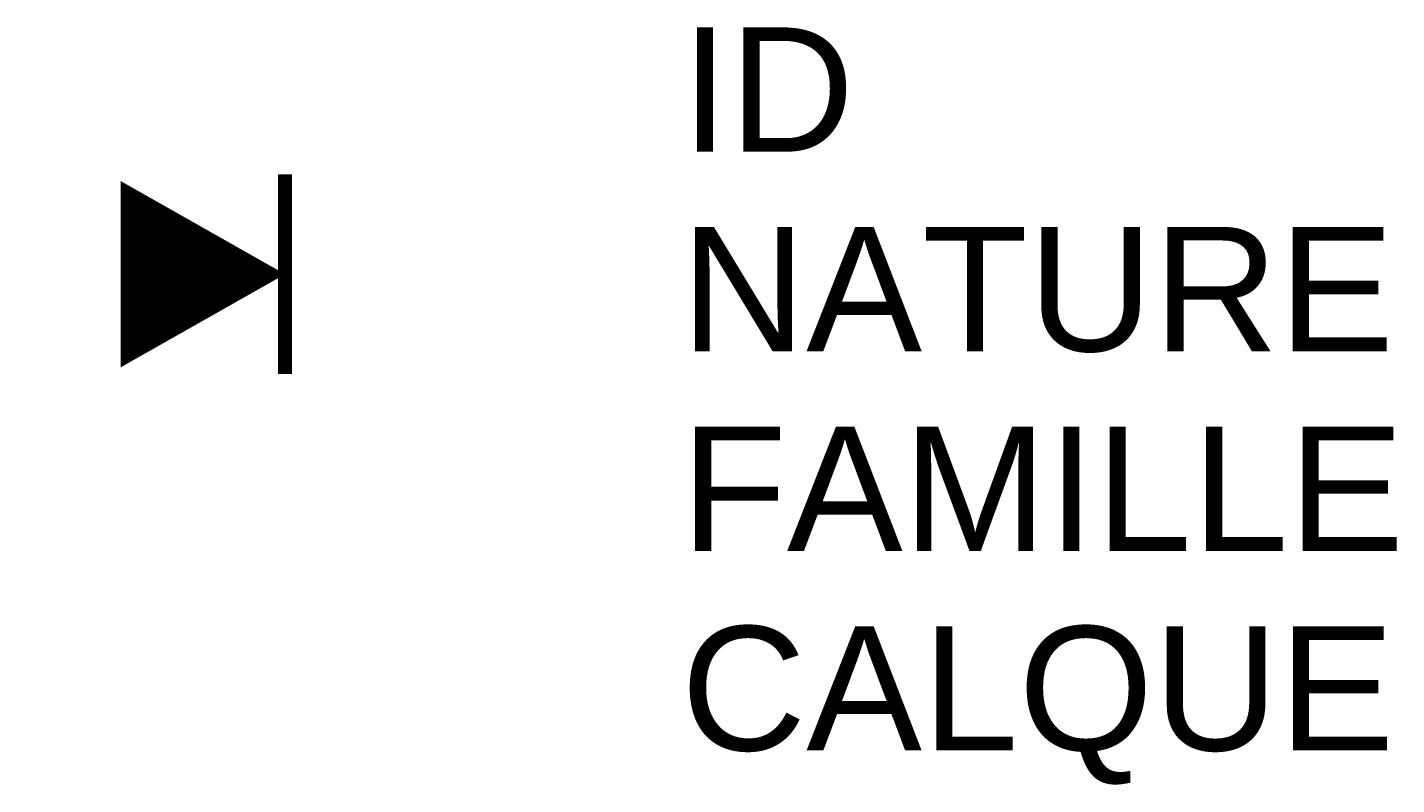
# Model space of a CAD drawing. Header units: metres. Extents: x -0.41 to 1.79, y -0.82 to 0.4.
import ezdxf

# ---------------------------------------------------------------- set-up
doc = ezdxf.new("R2010")
doc.units = ezdxf.units.M
doc.linetypes.add('Socle_Continu', pattern=[2.5, 2.5, 0])
doc.layers.add('EAUUS_SCT', color=7, linetype='Socle_Continu', lineweight=13, true_color=0x7f3f00)
doc.styles.get("Standard").update_dxf_attribs({"font": 'arial.ttf'})

msp = doc.modelspace()

# ---------------------------------------------------------------- linework, layer by layer
at = {"layer": 'EAUUS_SCT', "linetype": 'Socle_Continu', "const_width": 0.0225, "flags": 128}
msp.add_lwpolyline([(0, 0.1605), (0, -0.1605)], dxfattribs=at)
at = {"layer": 'EAUUS_SCT', "linetype": 'Socle_Continu', "flags": 128}
msp.add_lwpolyline([(-0.2649, 0, 0.3, 0, 0), (0, 0, 0, 0, 0)], format="xyseb", dxfattribs=at)

# ---------------------------------------------------------------- texts
at = {"layer": 'EAUUS_SCT', "linetype": 'Socle_Continu', "flags": 9}
for tag, p, s in [('ID', (0.6373, 0.1973), 'CP_2129'), ('NATURE', (0.6373, -0.124), 'Clapet anti-retour'), ('FAMILLE', (0.6373, -0.4453), 'Eau usée'), ('CALQUE', (0.6373, -0.7666), 'EAUUS_SCT')]:
    msp.add_attdef(tag, p, s, height=0.2, dxfattribs=at)

doc.saveas('drawing.dxf')
